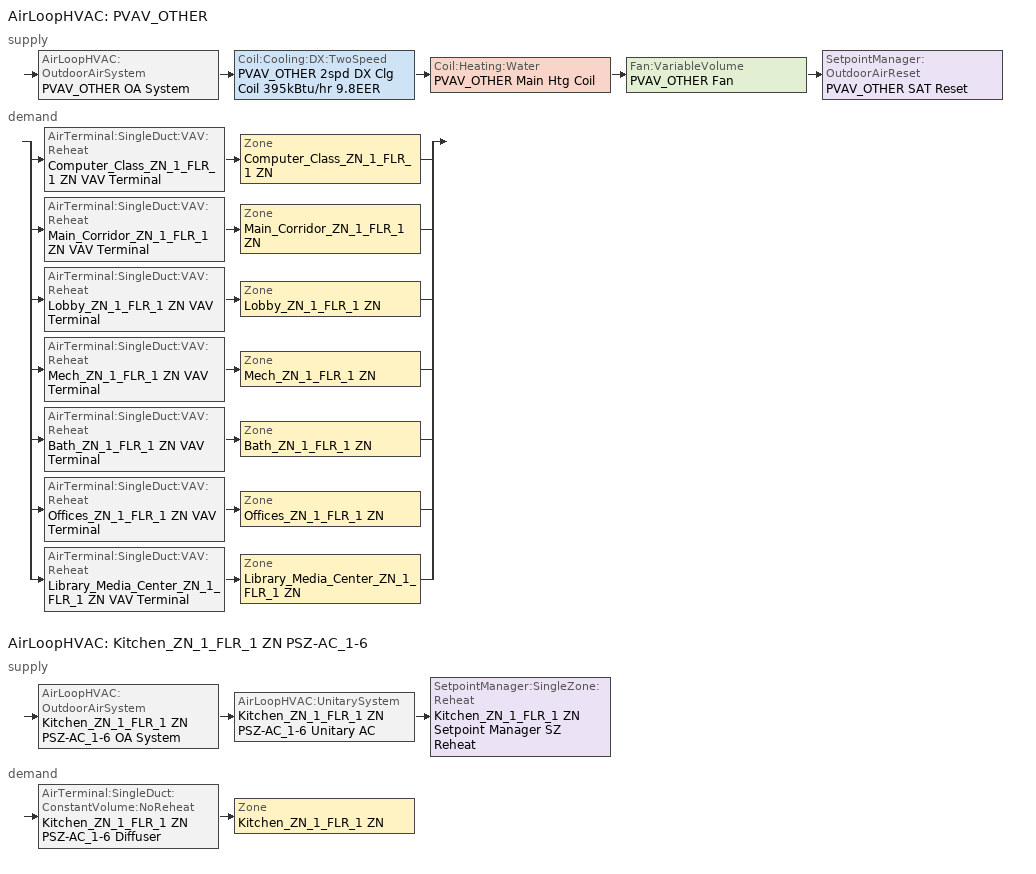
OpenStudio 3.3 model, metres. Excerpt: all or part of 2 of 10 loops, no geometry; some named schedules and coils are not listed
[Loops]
AirLoopHVAC 'PVAV_OTHER'
 supply: AirLoopHVAC:OutdoorAirSystem 'PVAV_OTHER OA System' > Coil:Cooling:DX:TwoSpeed 'PVAV_OTHER 2spd DX Clg Coil 395kBtu/hr 9.8EER' > Coil:Heating:Water 'PVAV_OTHER Main Htg Coil' > Fan:VariableVolume 'PVAV_OTHER Fan' > SetpointManager:OutdoorAirReset 'PVAV_OTHER SAT Reset'
 demand: split
  | AirTerminal:SingleDuct:VAV:Reheat 'Computer_Class_ZN_1_FLR_1 ZN VAV Terminal' > Zone 'Computer_Class_ZN_1_FLR_1 ZN'
  | AirTerminal:SingleDuct:VAV:Reheat 'Main_Corridor_ZN_1_FLR_1 ZN VAV Terminal' > Zone 'Main_Corridor_ZN_1_FLR_1 ZN'
  | AirTerminal:SingleDuct:VAV:Reheat 'Lobby_ZN_1_FLR_1 ZN VAV Terminal' > Zone 'Lobby_ZN_1_FLR_1 ZN'
  | AirTerminal:SingleDuct:VAV:Reheat 'Mech_ZN_1_FLR_1 ZN VAV Terminal' > Zone 'Mech_ZN_1_FLR_1 ZN'
  | AirTerminal:SingleDuct:VAV:Reheat 'Bath_ZN_1_FLR_1 ZN VAV Terminal' > Zone 'Bath_ZN_1_FLR_1 ZN'
  | AirTerminal:SingleDuct:VAV:Reheat 'Offices_ZN_1_FLR_1 ZN VAV Terminal' > Zone 'Offices_ZN_1_FLR_1 ZN'
  | AirTerminal:SingleDuct:VAV:Reheat 'Library_Media_Center_ZN_1_FLR_1 ZN VAV Terminal' > Zone 'Library_Media_Center_ZN_1_FLR_1 ZN'
AirLoopHVAC 'Kitchen_ZN_1_FLR_1 ZN PSZ-AC_1-6'
 supply: AirLoopHVAC:OutdoorAirSystem 'Kitchen_ZN_1_FLR_1 ZN PSZ-AC_1-6 OA System' > AirLoopHVAC:UnitarySystem 'Kitchen_ZN_1_FLR_1 ZN PSZ-AC_1-6 Unitary AC' > SetpointManager:SingleZone:Reheat 'Kitchen_ZN_1_FLR_1 ZN Setpoint Manager SZ Reheat'
 demand: AirTerminal:SingleDuct:ConstantVolume:NoReheat 'Kitchen_ZN_1_FLR_1 ZN PSZ-AC_1-6 Diffuser' > Zone 'Kitchen_ZN_1_FLR_1 ZN'
[Sizing:Zone] Zone Cooling Design Supply Air Temperature Input Method=SupplyAirTemperature; Zone Cooling Design Supply Air Temperature {C}=12.7778; Zone Cooling Design Supply Air Temperature Difference {deltaC}=11.11; Zone Heating Design Supply Air Temperature Input Method=SupplyAirTemperature; Zone Heating Design Supply Air Temperature {C}=50; Zone Heating Design Supply Air Temperature Difference {deltaC}=11.11; Zone Cooling Design Supply Air Humidity Ratio {kg-H2O/kg-air}=0.0085; Zone Heating Design Supply Air Humidity Ratio {kg-H2O/kg-air}=0.008; Cooling Design Air Flow Method=DesignDay; Heating Design Air Flow Method=DesignDay; Account for Dedicated Outdoor Air System=No; Dedicated Outdoor Air System Control Strategy=NeutralSupplyAir; Dedicated Outdoor Air Low Setpoint Temperature for Design {C}=autosize; Dedicated Outdoor Air High Setpoint Temperature for Design {C}=autosize
Name | Design Minimum Zone Ventilation Efficiency
Bath_ZN_1_FLR_1 ZN; Computer_Class_ZN_1_FLR_1 ZN; Library_Media_Center_ZN_1_FLR_1 ZN; Lobby_ZN_1_FLR_1 ZN; Main_Corridor_ZN_1_FLR_1 ZN; Offices_ZN_1_FLR_1 ZN | 0.6
Kitchen_ZN_1_FLR_1 ZN
[Zone equipment]
Bath_ZN_1_FLR_1 ZN: Bath_ZN_1_FLR_1 ZN VAV Terminal, Bath_ZN_1_FLR_1 ZN Exhaust Fan
Computer_Class_ZN_1_FLR_1 ZN: Computer_Class_ZN_1_FLR_1 ZN VAV Terminal
Kitchen_ZN_1_FLR_1 ZN: Kitchen_ZN_1_FLR_1 ZN PSZ-AC_1-6 Diffuser, Kitchen_ZN_1_FLR_1 ZN Exhaust Fan
Library_Media_Center_ZN_1_FLR_1 ZN: Library_Media_Center_ZN_1_FLR_1 ZN VAV Terminal
Lobby_ZN_1_FLR_1 ZN: Lobby_ZN_1_FLR_1 ZN VAV Terminal
Main_Corridor_ZN_1_FLR_1 ZN: Main_Corridor_ZN_1_FLR_1 ZN VAV Terminal
Mech_ZN_1_FLR_1 ZN: Mech_ZN_1_FLR_1 ZN VAV Terminal
Offices_ZN_1_FLR_1 ZN: Offices_ZN_1_FLR_1 ZN VAV Terminal
[AirLoopHVAC] Availability Schedule=SchoolPrimary HVACOperationSchd; Design Supply Air Flow Rate {m3/s}=autosize; Design Return Air Flow Fraction of Supply Air Flow=1
PVAV_OTHER; Kitchen_ZN_1_FLR_1 ZN PSZ-AC_1-6
[Sizing:System] Type of Load to Size On=Sensible; Preheat Design Temperature {C}=7.22222; Preheat Design Humidity Ratio {kg-H2O/kg-Air}=0.008; Precool Design Temperature {C}=12.7778; Precool Design Humidity Ratio {kg-H2O/kg-Air}=0.008; Central Cooling Design Supply Air Temperature {C}=12.7778; Sizing Option=Coincident; 100% Outdoor Air in Cooling=No; 100% Outdoor Air in Heating=No; Central Cooling Design Supply Air Humidity Ratio {kg-H2O/kg-Air}=0.0085; Central Heating Design Supply Air Humidity Ratio {kg-H2O/kg-Air}=0.008; Cooling Design Air Flow Method=DesignDay; Heating Design Air Flow Method=DesignDay; System Outdoor Air Method=ZoneSum; Zone Maximum Outdoor Air Fraction=1; Cooling Supply Air Flow Rate Per Floor Area {m3/s-m2}=0.00996765; Cooling Fraction of Autosized Cooling Supply Air Flow Rate=1; Cooling Supply Air Flow Rate Per Unit Cooling Capacity {m3/s-W}=3.94755e-05; Heating Supply Air Flow Rate Per Floor Area {m3/s-m2}=0.00996765; Heating Fraction of Autosized Heating Supply Air Flow Rate=1; Heating Fraction of Autosized Cooling Supply Air Flow Rate=1; Heating Supply Air Flow Rate Per Unit Heating Capacity {m3/s-W}=3.15882e-05; Cooling Design Capacity Method=CoolingDesignCapacity; Cooling Design Capacity {W}=autosize; Cooling Design Capacity Per Floor Area {W/m2}=234.7; Fraction of Autosized Cooling Design Capacity=1; Heating Design Capacity Method=HeatingDesignCapacity; Heating Design Capacity {W}=autosize; Heating Design Capacity Per Floor Area {W/m2}=157; Fraction of Autosized Heating Design Capacity=1; Central Cooling Capacity Control Method=OnOff; Occupant Diversity=autosize
Name | Design Outdoor Air Flow Rate {m3/s} | Central Heating Maximum System Air Flow Ratio | Central Heating Design Supply Air Temperature {C}
PVAV_OTHER | 2.284857 | 0.3 | 12.7778
Kitchen_ZN_1_FLR_1 ZN PSZ-AC_1-6 | Autosize | 1 | 50
[Fan:VariableVolume]
PVAV_OTHER Fan: Availability Schedule=Always On Discrete; Fan Total Efficiency=0.6084; Pressure Rise {Pa}=1389.92; Maximum Flow Rate {m3/s}=Autosize; Fan Power Minimum Flow Rate Input Method=Fraction; Fan Power Minimum Flow Fraction=0.25; Fan Power Minimum Air Flow Rate {m3/s}=0; Motor Efficiency=0.936; Motor In Airstream Fraction=1; Fan Power Coefficient 1=0.04076; Fan Power Coefficient 2=0.0881; Fan Power Coefficient 3=-0.0729; Fan Power Coefficient 4=0.9437; Fan Power Coefficient 5=0
[Coil:Cooling:DX:TwoSpeed] Availability Schedule=Always On Discrete; Rated High Speed Total Cooling Capacity {W}=Autosize; Rated High Speed Sensible Heat Ratio=Autosize; Rated High Speed Air Flow Rate {m3/s}=Autosize; Unit Internal Static Air Pressure {Pa}=773.3; Rated Low Speed Total Cooling Capacity {W}=Autosize; Rated Low Speed Sensible Heat Ratio=0.69; Condenser Type=AirCooled; Minimum Outdoor Dry-Bulb Temperature for Compressor Operation {C}=-25; High Speed Evaporative Condenser Effectiveness=0; High Speed Evaporative Condenser Air Flow Rate {m3/s}=Autosize; High Speed Evaporative Condenser Pump Rated Power Consumption {W}=Autosize; Low Speed Evaporative Condenser Effectiveness=0; Low Speed Evaporative Condenser Air Flow Rate {m3/s}=Autosize; Low Speed Evaporative Condenser Pump Rated Power Consumption {W}=Autosize; Basin Heater Capacity {W/K}=10; Basin Heater Setpoint Temperature {C}=2
Name | Rated High Speed COP {W/W} | Total Cooling Capacity Function of Temperature Curve | Total Cooling Capacity Function of Flow Fraction Curve | Energy Input Ratio Function of Temperature Curve | Energy Input Ratio Function of Flow Fraction Curve | Part Load Fraction Correlation Curve | Rated Low Speed COP {W/W} | Low Speed Total Cooling Capacity Function of Temperature Curve | Low Speed Energy Input Ratio Function of Temperature Curve
PVAV_OTHER 2spd DX Clg Coil 395kBtu/hr 9.8EER | 3.39929 | PSZ-AC_CoolCLennoxStandard10Ton_TGA120S2B_CapFT | AHU-1_CoolCStandard10Ton_CapFF | PSZ-AC_CoolCStandard10Ton_EIRFT | CoolCLennoxStandard10Ton_TGA120S2B_EIRFFF | PSZ-AC_CoolCLennoxStandard10Ton_TGA120S2B_PLR | 3.39929 | PSZ-AC_CoolCLennoxStandard10Ton_TGA120S2B_CapFT | PSZ-AC_CoolCStandard10Ton_EIRFT
Kitchen_ZN_1_FLR_1 ZN PSZ-AC_1-6 2spd DX AC Clg Coil 80kBtu/hr 11.0EER | 3.79883 | PSZ-Fine Storage DX Coil Cap-FT | DX Coil Cap-FF | PSZ-AC DX Coil EIR-FT | Split DX Coil EIR-FF | HPACCOOLPLFFPLR | 3.79883 | PSZ-Fine Storage DX Coil Cap-FT | PSZ-AC DX Coil EIR-FT
[Controller:OutdoorAir] Maximum Outdoor Air Flow Rate {m3/s}=Autosize; Economizer Control Type=DifferentialDryBulb; Economizer Control Action Type=ModulateFlow; Lockout Type=LockoutWithHeating; Minimum Limit Type=FixedMinimum; Minimum Outdoor Air Schedule=SchoolPrimary MinOA_MotorizedDamper_Sched; High Humidity Control=No; Heat Recovery Bypass Control Type=BypassWhenWithinEconomizerLimits
Name | Minimum Outdoor Air Flow Rate {m3/s} | Controller Mechanical Ventilation
Controller Outdoor Air 4 | 0 | PVAV_OTHER Ventilation Controller
Kitchen_ZN_1_FLR_1 ZN PSZ-AC_1-6 OA System Controller | autosize | Controller Mechanical Ventilation 1
[Controller:MechanicalVentilation]
Name | Availability Schedule
PVAV_OTHER Ventilation Controller | SchoolPrimary MinOA_MotorizedDamper_Sched
Controller Mechanical Ventilation 1 | Always On Discrete
[AirLoopHVAC:OutdoorAirSystem]
Name | Controller
PVAV_OTHER OA System | Controller Outdoor Air 4
Kitchen_ZN_1_FLR_1 ZN PSZ-AC_1-6 OA System | Kitchen_ZN_1_FLR_1 ZN PSZ-AC_1-6 OA System Controller
[AirTerminal:SingleDuct:VAV:Reheat] Availability Schedule=Always On Discrete; Maximum Air Flow Rate {m3/s}=AutoSize; Zone Minimum Air Flow Input Method=Constant; Constant Minimum Air Flow Fraction=0.32272; Fixed Minimum Air Flow Rate {m3/s}=0; Maximum Hot Water or Steam Flow Rate {m3/s}=AutoSize; Minimum Hot Water or Steam Flow Rate {m3/s}=0; Convergence Tolerance=0.001; Damper Heating Action=ReverseWithLimits; Maximum Flow per Zone Floor Area During Reheat {m3/s-m2}=AutoSize; Maximum Flow Fraction During Reheat=AutoSize; Maximum Reheat Air Temperature {C}=50; Control For Outdoor Air=No
Name | Reheat Coil
Computer_Class_ZN_1_FLR_1 ZN VAV Terminal | Computer_Class_ZN_1_FLR_1 ZN Reheat Coil
Main_Corridor_ZN_1_FLR_1 ZN VAV Terminal | Main_Corridor_ZN_1_FLR_1 ZN Reheat Coil
Lobby_ZN_1_FLR_1 ZN VAV Terminal | Lobby_ZN_1_FLR_1 ZN Reheat Coil
Mech_ZN_1_FLR_1 ZN VAV Terminal | Mech_ZN_1_FLR_1 ZN Reheat Coil
Bath_ZN_1_FLR_1 ZN VAV Terminal | Bath_ZN_1_FLR_1 ZN Reheat Coil
Offices_ZN_1_FLR_1 ZN VAV Terminal | Offices_ZN_1_FLR_1 ZN Reheat Coil
Library_Media_Center_ZN_1_FLR_1 ZN VAV Terminal | Library_Media_Center_ZN_1_FLR_1 ZN Reheat Coil
[SetpointManager:SingleZone:Reheat]
Kitchen_ZN_1_FLR_1 ZN Setpoint Manager SZ Reheat: Minimum Supply Air Temperature {C}=12.7778; Maximum Supply Air Temperature {C}=50; Control Zone=Kitchen_ZN_1_FLR_1 ZN; Setpoint Node or NodeList=Kitchen_ZN_1_FLR_1 ZN PSZ-AC_1-6 Supply Outlet Node
[Coil:Heating:Gas]
Kitchen_ZN_1_FLR_1 ZN PSZ-AC_1-6 Gas Htg Coil 166kBtu/hr 0.8 Thermal Eff: Availability Schedule=Always On Discrete; Gas Burner Efficiency=0.8; Nominal Capacity {W}=AutoSize; Parasitic Electric Load {W}=0; Parasitic Gas Load {W}=0
[Coil:Heating:Electric]
Kitchen_ZN_1_FLR_1 ZN PSZ-AC_1-6 No Heat: Availability Schedule=Always Off Discrete; Efficiency=1; Nominal Capacity {W}=0
[Fan:OnOff]
Kitchen_ZN_1_FLR_1 ZN PSZ-AC_1-6 Fan: Availability Schedule=Always On Discrete; Fan Total Efficiency=0.56225; Pressure Rise {Pa}=622.722; Maximum Flow Rate {m3/s}=autosize; Motor Efficiency=0.865; Motor In Airstream Fraction=1; Fan Power Ratio Function of Speed Ratio Curve=Fan On Off Power Curve; Fan Efficiency Ratio Function of Speed Ratio Curve=Fan On Off Efficiency Curve
[AirLoopHVAC:UnitarySystem]
Kitchen_ZN_1_FLR_1 ZN PSZ-AC_1-6 Unitary AC: Control Type=Load; Controlling Zone or Thermostat Location=Kitchen_ZN_1_FLR_1 ZN; Dehumidification Control Type=None; Availability Schedule=SchoolPrimary HVACOperationSchd; Supply Fan=Kitchen_ZN_1_FLR_1 ZN PSZ-AC_1-6 Fan; Fan Placement=DrawThrough; Supply Air Fan Operating Mode Schedule=SchoolPrimary HVACOperationSchd; Heating Coil=Kitchen_ZN_1_FLR_1 ZN PSZ-AC_1-6 Gas Htg Coil 166kBtu/hr 0.8 Thermal Eff; DX Heating Coil Sizing Ratio=1; Cooling Coil=Kitchen_ZN_1_FLR_1 ZN PSZ-AC_1-6 2spd DX AC Clg Coil 80kBtu/hr 11.0EER; Use DOAS DX Cooling Coil=No; DOAS DX Cooling Coil Leaving Minimum Air Temperature {C}=2; Latent Load Control=SensibleOnlyLoadControl; Supplemental Heating Coil=Kitchen_ZN_1_FLR_1 ZN PSZ-AC_1-6 No Heat; Supply Air Flow Rate During Cooling Operation {m3/s}=Autosize; Supply Air Flow Rate During Heating Operation {m3/s}=Autosize; Supply Air Flow Rate When No Cooling or Heating is Required {m3/s}=Autosize; Maximum Supply Air Temperature {C}=80; Maximum Outdoor Dry-Bulb Temperature for Supplemental Heater Operation {C}=21; Maximum Cycling Rate {cycles/hr}=2.5; Heat Pump Time Constant {s}=60; Fraction of On-Cycle Power Use=0.01; Heat Pump Fan Delay Time {s}=60; Ancilliary On-Cycle Electric Power {W}=0; Ancilliary Off-Cycle Electric Power {W}=0
[AirTerminal:SingleDuct:ConstantVolume:NoReheat]
Kitchen_ZN_1_FLR_1 ZN PSZ-AC_1-6 Diffuser: Availability Schedule=Always On Discrete; Maximum Air Flow Rate {m3/s}=AutoSize
[Fan:ZoneExhaust] Fan Total Efficiency=0.0660786; Pressure Rise {Pa}=124.544; System Availability Manager Coupling Mode=Decoupled
Name | Availability Schedule | Maximum Flow Rate {m3/s} | Flow Fraction Schedule | Balanced Exhaust Fraction Schedule
Kitchen_ZN_1_FLR_1 ZN Exhaust Fan | SchoolPrimary Kitchen_Exhaust_SCH | 2.12376 | SchoolSecondary Kitchen_Exhaust_SCH_DCV | SchoolSecondary Kitchen Exhaust Fan Balanced Exhaust Fraction Schedule
Bath_ZN_1_FLR_1 ZN Exhaust Fan | SchoolPrimary Hours_of_operation | 0.283168
[Refrigeration:System]
RefrSystem - Primary School: Refrigeration Condenser=Refrigeration Condenser Air Cooled 1; Minimum Condensing Temperature {C}=21; Refrigeration System Working Fluid Type=R404a; Suction Temperature Control Type=ConstantSuctionTemperature; Suction Piping Zone=Kitchen_ZN_1_FLR_1 ZN
[Refrigeration:Case]
Case Primary School: Availability Schedule=Always On Discrete; Zone=Kitchen_ZN_1_FLR_1 ZN; Rated Ambient Temperature {C}=23.8889; Rated Ambient Relative Humidity {percent}=55; Rated Total Cooling Capacity per Unit Length {W/m}=734; Rated Latent Heat Ratio=0.08; Rated Runtime Fraction=0.85; Case Length {m}=3.66; Case Operating Temperature {C}=2; Latent Case Credit Curve Type=CaseTemperatureMethod; Latent Case Credit Curve=Refrigeration Case Latent Credit Curve; Standard Case Fan Power per Unit Length {W/m}=55; Operating Case Fan Power per Unit Length {W/m}=55; Standard Case Lighting Power per Unit Length {W/m}=33; Installed Case Lighting Power per Unit Length {W/m}=33; Case Lighting Schedule=SchoolPrimary BLDG_LIGHT_SCH_2010; Fraction of Lighting Energy to Case=1; Anti-Sweat Heater Control Type=None; Humidity at Zero Anti-Sweat Heater Energy {percent}=0; Case Height {m}=1.5; Fraction of Anti-Sweat Heater Energy to Case=0.2; Case Defrost Power per Unit Length {W/m}=0; Case Defrost Type=None; Case Defrost Schedule=Refrigeration Defrost Schedule; Case Defrost Drip-Down Schedule=Refrigeration Defrost Schedule 1; Defrost Energy Correction Curve Type=None; Under Case HVAC Return Air Fraction=0.05; Refrigerated Case Restocking Schedule=SchoolPrimary Kitchen_ZN_1_FLR_1_Case:2_SELFCONTAINEDDISPLAYCASE_CaseStockingSched; Case Credit Fraction Schedule=Refrigeration Case Credit Schedule; Design Evaporator Temperature or Brine Inlet Temperature {C}=-5.56
[Refrigeration:WalkIn]
Walk-In Primary School: Availability Schedule=Always On Discrete; Rated Coil Cooling Capacity {W}=2686.44; Operating Temperature {C}=-23; Rated Cooling Source Temperature {C}=-28.3333; Rated Total Heating Power {W}=0; Rated Cooling Coil Fan Power {W}=249.978; Rated Circulation Fan Power {W}=0; Rated Total Lighting Power {W}=120.78; Lighting Schedule=SchoolSecondary BLDG_LIGHT_SCH; Defrost Type=Electric; Defrost Control Type=TimeSchedule; Defrost Schedule=Refrigeration Defrost Schedule 2; Defrost Drip-Down Schedule=Refrigeration Defrost Schedule 3; Defrost Power {W}=1500.6; Temperature Termination Defrost Fraction to Ice=0.7; Restocking Schedule=SchoolSecondary Kitchen_ZN_1_FLR_1_Case:1_WALKINFREEZER_WalkInStockingSched; Insulated Floor Surface Area {m2}=11.1484; Insulated Floor U-Value {W/m2-K}=0.207; WalkIn Zone Boundary 1=Refrigeration Walk In Zone Boundary 1
[Refrigeration:WalkIn:ZoneBoundary]
Refrigeration Walk In Zone Boundary 1: Zone=Kitchen_ZN_1_FLR_1 ZN; Total Insulated Surface Area Facing Zone {m2}=43.4; Insulated Surface U-Value Facing Zone {W/m2-K}=0.235; Area of Stocking Doors Facing Zone {m2}=2; Height of Stocking Doors Facing Zone {m}=2; Stocking Door Opening Schedule Name Facing Zone=door_wi_sched; Stocking Door Opening Protection Type Facing Zone=StripCurtain
[Refrigeration:Condenser:AirCooled]
Refrigeration Condenser Air Cooled 1: Rated Effective Total Heat Rejection Rate Curve=Curve Linear 1; Rated Subcooling Temperature Difference {deltaC}=0; Condenser Fan Speed Control Type=Fixed; Rated Fan Power {W}=946.525; Minimum Fan Air Flow Ratio=0.1
[SetpointManager:OutdoorAirReset]
PVAV_OTHER SAT Reset: Control Variable=Temperature; Setpoint at Outdoor Low Temperature {C}=15.5556; Outdoor Low Temperature {C}=10; Setpoint at Outdoor High Temperature {C}=12.7778; Outdoor High Temperature {C}=21.1111; Setpoint Node or NodeList=PVAV_OTHER Supply Outlet Node
[Schedule:Constant]
Name | Value
Always On Discrete | 1
Always Off Discrete | 0
[Schedule:Ruleset]
Name | Default Day Schedule | Summer Design Day Schedule | Winter Design Day Schedule
SchoolPrimary BLDG_LIGHT_SCH_2010 | SchoolPrimary BLDG_LIGHT_SCH_2010 Default | SchoolPrimary BLDG_LIGHT_SCH_2010 Summer Design Day | SchoolPrimary BLDG_LIGHT_SCH_2010 Winter Design Day
SchoolPrimary HVACOperationSchd | SchoolPrimary HVACOperationSchd Default | SchoolPrimary HVACOperationSchd Summer Design Day | SchoolPrimary HVACOperationSchd Winter Design Day
SchoolPrimary MinOA_MotorizedDamper_Sched | SchoolPrimary MinOA_MotorizedDamper_Sched Default | SchoolPrimary MinOA_MotorizedDamper_Sched Summer Design Day | SchoolPrimary MinOA_MotorizedDamper_Sched Winter Design Day
SchoolPrimary Kitchen_Exhaust_SCH | SchoolPrimary Kitchen_Exhaust_SCH Default | SchoolPrimary Kitchen_Exhaust_SCH Summer Design Day | SchoolPrimary Kitchen_Exhaust_SCH Winter Design Day
SchoolSecondary Kitchen_Exhaust_SCH_DCV | SchoolSecondary Kitchen_Exhaust_SCH_DCV Default | SchoolSecondary Kitchen_Exhaust_SCH_DCV Summer Design Day | SchoolSecondary Kitchen_Exhaust_SCH_DCV Winter Design Day
SchoolSecondary Kitchen Exhaust Fan Balanced Exhaust Fraction Schedule | SchoolSecondary Kitchen Exhaust Fan Balanced Exhaust Fraction Schedule Default | SchoolSecondary Kitchen Exhaust Fan Balanced Exhaust Fraction Schedule Summer Design Day | SchoolSecondary Kitchen Exhaust Fan Balanced Exhaust Fraction Schedule Winter Design Day
SchoolPrimary Hours_of_operation | SchoolPrimary Hours_of_operation Default | SchoolPrimary Hours_of_operation Summer Design Day | SchoolPrimary Hours_of_operation Winter Design Day
SchoolPrimary Kitchen_ZN_1_FLR_1_Case:2_SELFCONTAINEDDISPLAYCASE_CaseStockingSched | SchoolPrimary Kitchen_ZN_1_FLR_1_Case:2_SELFCONTAINEDDISPLAYCASE_CaseStockingSched Default | SchoolPrimary Kitchen_ZN_1_FLR_1_Case:2_SELFCONTAINEDDISPLAYCASE_CaseStockingSched Summer Design Day | SchoolPrimary Kitchen_ZN_1_FLR_1_Case:2_SELFCONTAINEDDISPLAYCASE_CaseStockingSched Winter Design Day
Refrigeration Defrost Schedule | Refrigeration Defrost Schedule Default
Refrigeration Defrost Schedule 1 | Refrigeration Defrost Schedule Default 1
Refrigeration Case Credit Schedule | Refrigeration Case Credit Schedule Default
SchoolSecondary Kitchen_ZN_1_FLR_1_Case:1_WALKINFREEZER_WalkInStockingSched | SchoolSecondary Kitchen_ZN_1_FLR_1_Case:1_WALKINFREEZER_WalkInStockingSched Default | SchoolSecondary Kitchen_ZN_1_FLR_1_Case:1_WALKINFREEZER_WalkInStockingSched Summer Design Day | SchoolSecondary Kitchen_ZN_1_FLR_1_Case:1_WALKINFREEZER_WalkInStockingSched Winter Design Day
SchoolSecondary BLDG_LIGHT_SCH | SchoolSecondary BLDG_LIGHT_SCH Default | SchoolSecondary BLDG_LIGHT_SCH Summer Design Day | SchoolSecondary BLDG_LIGHT_SCH Winter Design Day
door_wi_sched | door_wi_sched Default
Refrigeration Defrost Schedule 2 | Refrigeration Defrost Schedule Default 2
Refrigeration Defrost Schedule 3 | Refrigeration Defrost Schedule Default 3
[Schedule:Day]
SchoolPrimary HVACOperationSchd Default; SchoolPrimary MinOA_MotorizedDamper_Sched Default; SchoolPrimary Kitchen_Exhaust_SCH Default: 24, 0, 0
SchoolPrimary HVACOperationSchd Winter Design Day; SchoolPrimary HVACOperationSchd Summer Design Day: 7, 0, 0, 21, 0, 1, 24, 0, 0
SchoolPrimary MinOA_MotorizedDamper_Sched Winter Design Day; SchoolPrimary MinOA_MotorizedDamper_Sched Summer Design Day; SchoolPrimary Kitchen_Exhaust_SCH Winter Design Day; SchoolPrimary Kitchen_Exhaust_SCH Summer Design Day: 8, 0, 0, 21, 0, 1, 24, 0, 0
[Schedule:Rule] Rule Order=0; Apply Monday=Yes; Apply Tuesday=Yes; Apply Wednesday=Yes; Apply Thursday=Yes; Apply Friday=Yes; Date Specification Type=DateRange; Start Month=1; Start Day=1; End Month=12; End Day=31
Name | Schedule Ruleset | Day Schedule
Schedule Rule 76 | SchoolPrimary HVACOperationSchd | SchoolPrimary HVACOperationSchd WntrDsn|SmrDsn|Wkdy Day
Schedule Rule 77 | SchoolPrimary MinOA_MotorizedDamper_Sched | SchoolPrimary MinOA_MotorizedDamper_Sched WntrDsn|SmrDsn|Wkdy Day
[Curve:Exponent]
Fan On Off Power Curve: Coefficient1 Constant=1; Coefficient2 Constant=0; Coefficient3 Constant=0; Minimum Value of x=0; Maximum Value of x=1
[Curve:Cubic]
Name | Coefficient1 Constant | Coefficient2 x | Coefficient3 x**2 | Coefficient4 x**3 | Minimum Value of x | Maximum Value of x
Fan On Off Efficiency Curve | 1 | 0 | 0 | 0 | 0 | 1
Refrigeration Case Latent Credit Curve | 0.0265263 | 0.00107803 | 6.02558e-05 | 1.23732e-06 | -35 | 20
[Curve:Linear]
Curve Linear 1: Coefficient1 Constant=0; Coefficient2 x=1018.49; Minimum Value of x=1.4; Maximum Value of x=33.3
[Curve:Biquadratic]
Name | Coefficient1 Constant | Coefficient2 x | Coefficient3 x**2 | Coefficient4 y | Coefficient5 y**2 | Coefficient6 x*y | Minimum Value of x | Maximum Value of x | Minimum Value of y | Maximum Value of y
PSZ-AC_CoolCLennoxStandard10Ton_TGA120S2B_CapFT | 0.42415 | 0.04426 | -0.00042 | 0.00333 | -8e-05 | -0.00021 | 17 | 22 | 29 | 46
PSZ-AC_CoolCStandard10Ton_EIRFT | 1.23649 | -0.02431 | 0.00057 | -0.01434 | 0.00063 | -0.00038 | 17 | 22 | 29 | 46
PSZ-Fine Storage DX Coil Cap-FT | 0.942588 | 0.00954335 | 0.00068377 | -0.0110427 | 5.249e-06 | -9.72e-06 | 12.77778 | 23.88889 | 23.88889 | 46.11111
PSZ-AC DX Coil EIR-FT | 0.342414 | 0.034885 | -0.0006237 | 0.00497722 | 0.000437951 | -0.000728028 | 12.77778 | 23.88889 | 23.88889 | 46.11111
[Curve:Quadratic]
Name | Coefficient1 Constant | Coefficient2 x | Coefficient3 x**2 | Minimum Value of x | Maximum Value of x
AHU-1_CoolCStandard10Ton_CapFF | 0.77136 | 0.34053 | -0.11088 | 0.75918 | 1.13877
CoolCLennoxStandard10Ton_TGA120S2B_EIRFFF | 1.2055 | -0.32953 | 0.12308 | 0.75918 | 1.13877
PSZ-AC_CoolCLennoxStandard10Ton_TGA120S2B_PLR | 0.771 | 0.229 | 0 | 0 | 1
DX Coil Cap-FF | 0.8 | 0.2 | 0 | 0.5 | 1.5
Split DX Coil EIR-FF | 1.1552 | -0.1808 | 0.0256 | 0.5 | 1.5
HPACCOOLPLFFPLR | 0.85 | 0.15 | 0 | 0 | 1
